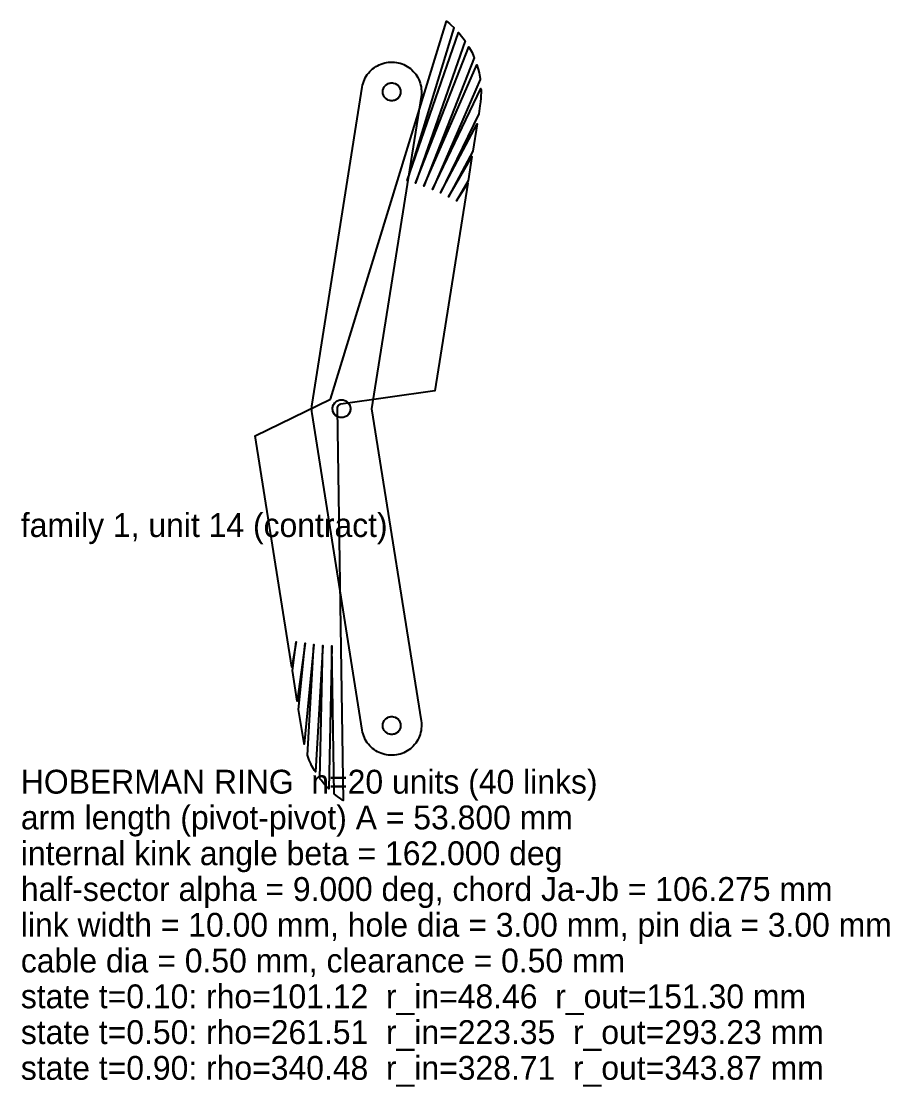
# Model space of a CAD drawing. Header units: millimetres. Extents: x -349 to 349, y -870 to 349.
# Drawn here: x -53.7 to 92, y -870.2 to -691.5 of the extents above; entities that cross this region are included whole.
import ezdxf

# ---------------------------------------------------------------- set-up
doc = ezdxf.new("R2010")
doc.units = ezdxf.units.MM
doc.linetypes.add('DASHED', pattern=[1.524, 1.27, -0.254])
for name, color, linetype in [('ANNOTATIONS', 7, 'Continuous'), ('LINK_F1_U14_CHANNEL_CONTRACTION', 5, 'Continuous'), ('LINK_F1_U14_HOLES', 8, 'Continuous'), ('LINK_F1_U14_OUTLINE', 7, 'Continuous')]:
    doc.layers.add(name, color=color, linetype=linetype)

msp = doc.modelspace()

# ---------------------------------------------------------------- linework, layer by layer
at = {"layer": 'LINK_F1_U14_CHANNEL_CONTRACTION'}
msp.add_lwpolyline([(-1.86, -754.93), (17.63, -691.55), (18.11, -691.93), (18.35, -692.15), (18.83, -692.59), (18.87, -692.63), (10.99, -718.24), (19.65, -693.45), (19.74, -693.54), (20.15, -694.04), (20.35, -694.3), (20.74, -694.83), (20.75, -694.85), (12.42, -718.69), (21.38, -695.85), (21.44, -695.94), (21.75, -696.51), (21.9, -696.8), (22.17, -697.4), (22.28, -697.66), (13.84, -719.18), (22.71, -698.86), (22.83, -699.25), (22.92, -699.56), (23.07, -700.2), (23.14, -700.52), (23.25, -701.16), (23.27, -701.32), (15.24, -719.73), (23.4, -702.8), (23.41, -703.12), (23.41, -703.45), (23.4, -704.1), (23.38, -704.43), (23.32, -705.08), (23.28, -705.4), (23.23, -705.73), (23.02, -707.04), (16.61, -720.33), (22.76, -708.73), (22.03, -713.31), (17.97, -720.98), (21.89, -714.2), (21.24, -718.33), (19.29, -721.68), (21.18, -718.69), (15.66, -753.53), (-0.09, -755.77), (-0.15, -755.78), (-0.18, -755.79), (-0.19, -755.79), (-0.2, -755.8), (-0.22, -755.8), (-0.23, -755.81), (-0.24, -755.81), (-0.25, -755.81), (-0.26, -755.81), (-0.27, -755.82), (-0.27, -755.82), (-0.29, -755.83), (-0.3, -755.83), (-0.3, -755.83), (-0.3, -755.83), (-0.31, -755.84), (-0.32, -755.84), (-0.33, -755.84), (-0.33, -755.84), (-0.34, -755.85), (-0.35, -755.85), (-0.35, -755.86), (-0.35, -755.86), (-0.36, -755.86), (-0.37, -755.87), (-0.38, -755.87), (-0.38, -755.87), (-0.39, -755.88), (-0.4, -755.88), (-0.4, -755.88), (-0.4, -755.89), (-0.41, -755.89), (-0.42, -755.9), (-0.42, -755.9), (-0.42, -755.9), (-0.43, -755.91), (-0.44, -755.91), (-0.45, -755.92), (-0.45, -755.92), (-0.46, -755.92), (-0.47, -755.93), (-0.47, -755.93), (-0.47, -755.93), (-0.48, -755.94), (-0.49, -755.95), (-0.49, -755.95), (-0.49, -755.95), (-0.5, -755.96), (-0.51, -755.97), (-0.51, -755.97), (-0.51, -755.97), (-0.52, -755.98), (-0.53, -755.99), (-0.53, -755.99), (-0.53, -755.99), (-0.54, -756), (-0.55, -756.01), (-0.55, -756.01), (-0.55, -756.01), (-0.56, -756.02), (-0.57, -756.03), (-0.57, -756.03), (-0.57, -756.03), (-0.58, -756.04), (-0.59, -756.05), (-0.59, -756.05), (-0.59, -756.05), (-0.6, -756.06), (-0.6, -756.07), (-0.6, -756.08), (-0.61, -756.08), (-0.61, -756.09), (-0.62, -756.1), (-0.62, -756.1), (-0.62, -756.1), (-0.63, -756.11), (-0.63, -756.12), (-0.64, -756.12), (-0.64, -756.12), (-0.64, -756.13), (-0.65, -756.14), (-0.65, -756.15), (-0.65, -756.15), (-0.66, -756.16), (-0.66, -756.17), (-0.66, -756.17), (-0.67, -756.17), (-0.67, -756.18), (-0.68, -756.19), (-0.68, -756.2), (-0.68, -756.2), (-0.68, -756.21), (-0.69, -756.22), (-0.69, -756.22), (-0.69, -756.22), (-0.69, -756.24), (-0.7, -756.25), (-0.7, -756.25), (-0.7, -756.25), (-0.7, -756.26), (-0.71, -756.27), (-0.71, -756.27), (-0.71, -756.28), (-0.71, -756.29), (-0.72, -756.3), (-0.72, -756.3), (-0.72, -756.3), (-0.72, -756.32), (-0.72, -756.33), (-0.72, -756.33), (-0.73, -756.33), (-0.73, -756.34), (-0.73, -756.36), (-0.73, -756.36), (-0.73, -756.37), (-0.74, -756.38), (-0.74, -756.39), (-0.74, -756.4), (-0.74, -756.41), (-0.74, -756.43), (-0.75, -756.44), (-0.75, -756.46), (-0.75, -756.49), (-0.75, -756.54), (0.28, -822.25), (0.14, -822.16), (-0.13, -821.98), (-0.66, -821.59), (-0.92, -821.39), (-1.24, -821.13), (-1.63, -796.3), (-2.15, -820.3), (-2.37, -820.07), (-2.82, -819.59), (-3.03, -819.35), (-3.44, -818.84), (-3.62, -818.61), (-3.12, -796.21), (-4.39, -817.45), (-4.54, -817.21), (-4.7, -816.93), (-5.01, -816.35), (-5.15, -816.05), (-5.42, -815.46), (-5.54, -815.15), (-5.73, -814.64), (-4.62, -796.07), (-6.25, -812.78), (-6.28, -812.65), (-6.34, -812.32), (-6.4, -812), (-7.19, -806.99), (-6.11, -795.87), (-7.42, -805.55), (-8.24, -800.41), (-7.58, -795.61), (-8.32, -799.85), (-14.46, -761.1), (-1.86, -754.93)], close=True, dxfattribs=at)
at = {"layer": 'LINK_F1_U14_HOLES'}
for centre in [(8.42, -703.38), (0, -756.52), (8.42, -809.66)]:
    msp.add_circle(centre, 1.5, dxfattribs=at)
at = {"layer": 'LINK_F1_U14_HOLES', "linetype": 'DASHED'}
for centre in [(8.42, -703.38), (0, -756.52), (8.42, -809.66)]:
    msp.add_circle(centre, 1.5, dxfattribs=at)
at = {"layer": 'LINK_F1_U14_OUTLINE'}
msp.add_lwpolyline([(-4.94, -757.3), (-4.98, -756.99), (-5, -756.67), (-5, -756.36), (-4.98, -756.05), (-4.94, -755.74), (3.48, -702.6), (3.54, -702.28), (3.62, -701.96), (3.73, -701.65), (3.85, -701.35), (3.99, -701.05), (4.15, -700.77), (4.33, -700.49), (4.53, -700.23), (4.74, -699.99), (4.97, -699.75), (5.22, -699.54), (5.48, -699.33), (5.75, -699.15), (6.03, -698.99), (6.32, -698.84), (6.62, -698.71), (6.93, -698.6), (7.25, -698.52), (7.57, -698.45), (7.89, -698.41), (8.22, -698.38), (8.55, -698.38), (8.87, -698.4), (9.2, -698.44), (9.52, -698.5), (9.84, -698.59), (10.15, -698.69), (10.45, -698.81), (10.74, -698.95), (11.03, -699.12), (11.3, -699.3), (11.56, -699.49), (11.81, -699.71), (12.04, -699.94), (12.26, -700.18), (12.46, -700.44), (12.64, -700.71), (12.81, -700.99), (12.96, -701.29), (13.08, -701.59), (13.19, -701.9), (13.28, -702.21), (13.34, -702.53), (13.39, -702.86), (13.41, -703.18), (13.41, -703.51), (13.4, -703.84), (13.35, -704.16), (5.06, -756.52), (13.35, -808.87), (13.4, -809.2), (13.41, -809.52), (13.41, -809.85), (13.39, -810.18), (13.34, -810.5), (13.28, -810.82), (13.19, -811.14), (13.08, -811.45), (12.96, -811.75), (12.81, -812.04), (12.64, -812.32), (12.46, -812.59), (12.26, -812.85), (12.04, -813.1), (11.81, -813.33), (11.56, -813.54), (11.3, -813.74), (11.03, -813.92), (10.74, -814.08), (10.45, -814.22), (10.15, -814.35), (9.84, -814.45), (9.52, -814.53), (9.2, -814.59), (8.87, -814.63), (8.55, -814.65), (8.22, -814.65), (7.89, -814.63), (7.57, -814.58), (7.25, -814.52), (6.93, -814.43), (6.62, -814.32), (6.32, -814.2), (6.03, -814.05), (5.75, -813.88), (5.48, -813.7), (5.22, -813.5), (4.97, -813.28), (4.74, -813.05), (4.53, -812.8), (4.33, -812.54), (4.15, -812.27), (3.99, -811.98), (3.85, -811.69), (3.73, -811.39), (3.62, -811.08), (3.54, -810.76), (3.48, -810.44), (-4.94, -757.3)], close=True, dxfattribs=at)

# ---------------------------------------------------------------- texts
at = {"layer": 'ANNOTATIONS'}
for s, p in [('HOBERMAN RING  n=20 units (40 links)', (-53.8, -821.08)), ('arm length (pivot-pivot) A = 53.800 mm', (-53.8, -827.08)), ('internal kink angle beta = 162.000 deg', (-53.8, -833.08)), ('half-sector alpha = 9.000 deg, chord Ja-Jb = 106.275 mm', (-53.8, -839.08)), ('link width = 10.00 mm, hole dia = 3.00 mm, pin dia = 3.00 mm', (-53.8, -845.08)), ('cable dia = 0.50 mm, clearance = 0.50 mm', (-53.8, -851.08)), ('state t=0.10: rho=101.12  r_in=48.46  r_out=151.30 mm', (-53.8, -857.08)), ('state t=0.50: rho=261.51  r_in=223.35  r_out=293.23 mm', (-53.8, -863.08)), ('state t=0.90: rho=340.48  r_in=328.71  r_out=343.87 mm', (-53.8, -869.08))]:
    msp.add_text(s, height=4, dxfattribs=at).set_placement(p)
at = {"layer": 'LINK_F1_U14_OUTLINE'}
msp.add_text('family 1, unit 14 (contract)', height=4, dxfattribs=at).set_placement((-53.8, -778.04))

doc.saveas('drawing.dxf')
